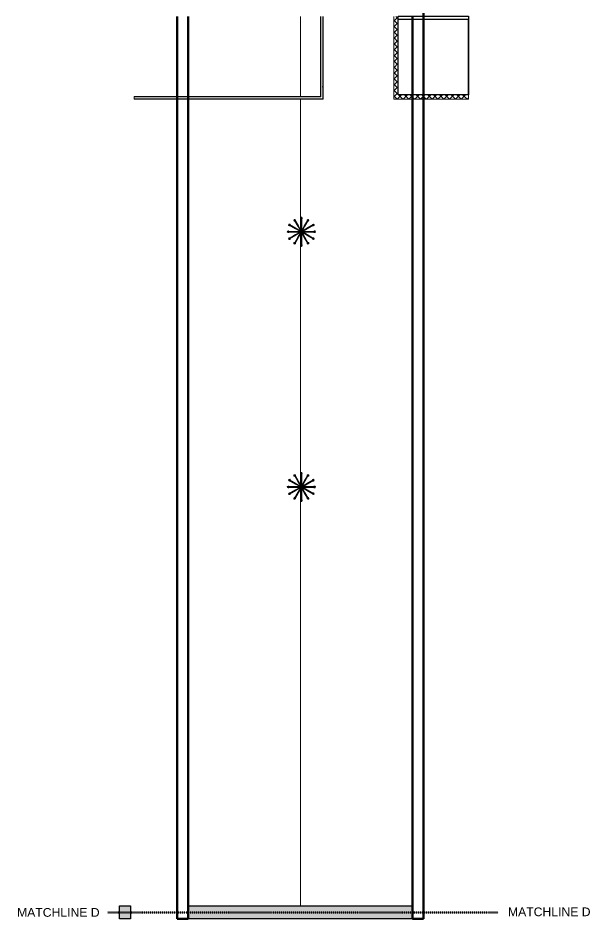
# Model space of a CAD drawing. Header units: inches. Extents: x -1176 to 1507, y -2527 to 978.
# Drawn here: x -1175 to -388, y -2527 to -1286 of the extents above; entities that cross this region are included whole.
import ezdxf

# ---------------------------------------------------------------- set-up
doc = ezdxf.new("R2010")
doc.units = ezdxf.units.IN
doc.header["$MEASUREMENT"] = 0
doc.linetypes.add('Dash', pattern=[0.25, 0.125, -0.125])
for name, color, linetype, lineweight in [('A-ANNO-MATC', 214, 'Dash', 140), ('A-GENM', 13, 'Continuous', 18), ('A-ROOF', 132, 'Continuous', 18), ('A-WALL', 113, 'Continuous', 18), ('A-WALL-PATT', 111, 'Continuous', 18), ('E-LITE-EQPM', 33, 'Continuous', 9), ('G-ANNO-TEXT', 231, 'Continuous', 9), ('I-WALL', 2, 'Continuous', 18)]:
    doc.layers.add(name, color=color, linetype=linetype, lineweight=lineweight)
doc.styles.add('Swis721 Lt BT_1', font='swissl.ttf', dxfattribs={"height": 12})
pattern_1 = [(45, (0, 0), (-4.006467, 4.006467), []), (135, (0, 0), (-4.006467, -4.006467), [])]
pattern_2 = [(0, (0, 0), (15.36, 3.84), [0.634, -10.886, 0.634, -10.886, -61.44]), (0, (0, 0), (15.36, 3.84), [-23.04, 0.634, -22.406, 0.634, -10.886, -26.88]), (0, (0, 0), (15.36, 3.84), [-57.6, 0.634, -7.046, 0.634, -18.566]), (120, (5.76, 1.92), (-11.0055376, 11.38215), [0.634, -10.886, 0.634, -10.886, -61.44]), (120, (5.76, 1.92), (-11.0055376, 11.38215), [-23.04, 0.634, -22.406, 0.634, -10.886, -26.88]), (120, (5.76, 1.92), (-11.0055376, 11.38215), [-57.6, 0.634, -7.046, 0.634, -18.566]), (240, (7.68, 9.6), (-4.3544624, -15.22215), [0.634, -10.886, 0.634, -10.886, -61.44]), (240, (7.68, 9.6), (-4.3544624, -15.22215), [-23.04, 0.634, -22.406, 0.634, -10.886, -26.88]), (240, (7.68, 9.6), (-4.3544624, -15.22215), [-57.6, 0.634, -7.046, 0.634, -18.566])]

# ---------------------------------------------------------------- blocks, each defined once
blk = doc.blocks.new('Iron_Chandelier_2145 - Iron_Chandelier_2145 2-7181211-2nd Floor RCP')
at = {"layer": 'E-LITE-EQPM'}
for p, q in [((-8.7, 16.1), (-9.6, 15.6)), ((-9.6, 15.6), (-4.9, 7.5)), ((-4, 8), (-8.7, 16.1)), ((-0.5, 19), (-0.5, 8.9)), ((0.5, 19), (-0.5, 19)), ((0.5, 8.9), (0.5, 19)), ((8.7, 16.1), (4, 8)), ((4.9, 7.5), (9.6, 15.6)), ((8.7, 16.1), (9.6, 15.6)), ((-8.9, 0.5), (-18.2, 0.5)), ((-18.2, 0.5), (-18.2, -0.5)), ((-16.7, 9.1), (-16.2, 9.9)), ((-16.7, 9.1), (-7.9, 4)), ((-7.4, 4.9), (-16.2, 9.9)), ((-1.9, 0.5), (-8.9, 0.5)), ((-8.9, 0.5), (-8.9, -0.5)), ((-7.9, 4), (-7.4, 4.9)), ((-7.9, 4), (-2.3, 0.8)), ((-1.8, 1.6), (-7.4, 4.9)), ((-4, 8), (-4.9, 7.5)), ((-4.9, 7.5), (-1.4, 1.4)), ((-0.5, 1.9), (-4, 8)), ((-2.3, 0.8), (-1.7, 0.4)), ((-1.2, 1.3), (-1.8, 1.6)), ((-0.5, 8.9), (-0.5, 2.4)), ((0.5, 8.9), (-0.5, 8.9)), ((-0.5, 2.4), (-0.5, 1.7)), ((0.5, 2.4), (0.5, 8.9)), ((4, 8), (0.5, 1.9)), ((0.5, 1.7), (0.5, 2.4)), ((1.8, 1.6), (1.2, 1.3)), ((1.4, 1.4), (4.9, 7.5)), ((1.7, 0.4), (2.3, 0.8)), ((7.4, 4.9), (1.8, 1.6)), ((8.9, 0.5), (1.9, 0.5)), ((2.3, 0.8), (7.9, 4)), ((4, 8), (4.9, 7.5)), ((16.2, 9.9), (7.4, 4.9)), ((7.4, 4.9), (7.9, 4)), ((7.9, 4), (16.7, 9.1)), ((18.2, 0.5), (8.9, 0.5)), ((8.9, 0.5), (8.9, -0.5)), ((16.2, 9.9), (16.7, 9.1)), ((18.2, 0.5), (18.2, -0.5)), ((-18.2, -0.5), (-8.9, -0.5)), ((-7.9, -4), (-16.7, -9.1)), ((-16.7, -9.1), (-16.2, -9.9)), ((-16.2, -9.9), (-7.4, -4.9)), ((-4.9, -7.5), (-9.6, -15.6)), ((-8.9, -0.5), (-1.9, -0.5)), ((-8.7, -16.1), (-4, -8)), ((-2.3, -0.8), (-7.9, -4)), ((-7.9, -4), (-7.4, -4.9)), ((-7.4, -4.9), (-1.8, -1.6)), ((-1.4, -1.4), (-4.9, -7.5)), ((-4, -8), (-4.9, -7.5)), ((-4, -8), (-0.5, -1.9)), ((-1.7, -0.4), (-2.3, -0.8)), ((-1.8, -1.6), (-1.2, -1.3)), ((-0.5, -1.7), (-0.5, -2.4)), ((-0.5, -2.4), (-0.5, -8.9)), ((-0.5, -8.9), (-0.5, -19)), ((0.5, -8.9), (-0.5, -8.9)), ((0.5, -2.4), (0.5, -1.7)), ((0.5, -1.9), (4, -8)), ((0.5, -8.9), (0.5, -2.4)), ((0.5, -19), (0.5, -8.9)), ((1.2, -1.3), (1.8, -1.6)), ((4.9, -7.5), (1.4, -1.4)), ((2.3, -0.8), (1.7, -0.4)), ((1.8, -1.6), (7.4, -4.9)), ((1.9, -0.5), (8.9, -0.5)), ((7.9, -4), (2.3, -0.8)), ((4, -8), (4.9, -7.5)), ((4, -8), (8.7, -16.1)), ((9.6, -15.6), (4.9, -7.5)), ((7.4, -4.9), (7.9, -4)), ((7.4, -4.9), (16.2, -9.9)), ((16.7, -9.1), (7.9, -4)), ((8.9, -0.5), (18.2, -0.5)), ((16.2, -9.9), (16.7, -9.1)), ((-8.7, -16.1), (-9.6, -15.6)), ((0.5, -19), (-0.5, -19)), ((8.7, -16.1), (9.6, -15.6))]:
    blk.add_line(p, q, dxfattribs=at)
at = {"layer": 'E-LITE-EQPM', "flags": 128}
for points in [[(-1.8, 0), (-1.8, 0.1), (-1.7, 0.1), (-1.7, 0.2), (-1.7, 0.3), (-1.7, 0.3), (-1.7, 0.4), (-1.7, 0.5), (-1.7, 0.6), (-1.6, 0.6), (-1.6, 0.7), (-1.6, 0.7), (-1.6, 0.8), (-1.5, 0.9), (-1.5, 0.9), (-1.4, 1), (-1.4, 1), (-1.4, 1.1), (-1.3, 1.2), (-1.3, 1.2), (-1.2, 1.3), (-1.2, 1.3), (-1.1, 1.4), (-1.1, 1.4), (-1, 1.4), (-0.9, 1.5), (-0.9, 1.5), (-0.8, 1.5), (-0.8, 1.6), (-0.7, 1.6), (-0.6, 1.6), (-0.6, 1.7), (-0.5, 1.7), (-0.4, 1.7), (-0.4, 1.7), (-0.3, 1.7), (-0.2, 1.7), (-0.2, 1.7), (-0.1, 1.8), (0, 1.8), (0.1, 1.8), (0.1, 1.7), (0.2, 1.7), (0.3, 1.7), (0.3, 1.7), (0.4, 1.7), (0.5, 1.7), (0.5, 1.7), (0.6, 1.6), (0.7, 1.6), (0.7, 1.6), (0.8, 1.6), (0.9, 1.5), (0.9, 1.5), (1, 1.5), (1, 1.4), (1.1, 1.4), (1.1, 1.3), (1.2, 1.3), (1.2, 1.2), (1.3, 1.2), (1.3, 1.1), (1.4, 1.1), (1.4, 1), (1.5, 1), (1.5, 0.9), (1.5, 0.8), (1.6, 0.8), (1.6, 0.7), (1.6, 0.7), (1.7, 0.6), (1.7, 0.5), (1.7, 0.5), (1.7, 0.4), (1.7, 0.3), (1.7, 0.2), (1.7, 0.2), (1.7, 0.1), (1.8, 0), (1.8, 0)], [(-0.6, 0), (-0.6, 0), (-0.6, 0.1), (-0.6, 0.1), (-0.6, 0.1), (-0.6, 0.1), (-0.6, 0.1), (-0.6, 0.2), (-0.6, 0.2), (-0.6, 0.2), (-0.6, 0.2), (-0.6, 0.3), (-0.6, 0.3), (-0.5, 0.3), (-0.5, 0.3), (-0.5, 0.4), (-0.5, 0.4), (-0.5, 0.4), (-0.5, 0.4), (-0.5, 0.4), (-0.4, 0.5), (-0.4, 0.5), (-0.4, 0.5), (-0.4, 0.5), (-0.4, 0.5), (-0.3, 0.5), (-0.3, 0.5), (-0.3, 0.6), (-0.3, 0.6), (-0.3, 0.6), (-0.2, 0.6), (-0.2, 0.6), (-0.2, 0.6), (-0.2, 0.6), (-0.1, 0.6), (-0.1, 0.6), (-0.1, 0.6), (-0.1, 0.6), (0, 0.6), (0, 0.6), (0, 0.6), (0, 0.6), (0.1, 0.6), (0.1, 0.6), (0.1, 0.6), (0.1, 0.6), (0.2, 0.6), (0.2, 0.6), (0.2, 0.6), (0.2, 0.6), (0.3, 0.6), (0.3, 0.6), (0.3, 0.5), (0.3, 0.5), (0.3, 0.5), (0.4, 0.5), (0.4, 0.5), (0.4, 0.5), (0.4, 0.5), (0.4, 0.4), (0.5, 0.4), (0.5, 0.4), (0.5, 0.4), (0.5, 0.4), (0.5, 0.3), (0.5, 0.3), (0.6, 0.3), (0.6, 0.3), (0.6, 0.3), (0.6, 0.2), (0.6, 0.2), (0.6, 0.2), (0.6, 0.2), (0.6, 0.1), (0.6, 0.1), (0.6, 0.1), (0.6, 0.1), (0.6, 0), (0.6, 0), (0.6, 0)], [(1.8, 0), (1.8, -0.1), (1.7, -0.1), (1.7, -0.2), (1.7, -0.3), (1.7, -0.3), (1.7, -0.4), (1.7, -0.5), (1.7, -0.6), (1.6, -0.6), (1.6, -0.7), (1.6, -0.7), (1.6, -0.8), (1.5, -0.9), (1.5, -0.9), (1.4, -1), (1.4, -1), (1.4, -1.1), (1.3, -1.2), (1.3, -1.2), (1.2, -1.3), (1.2, -1.3), (1.1, -1.4), (1.1, -1.4), (1, -1.4), (0.9, -1.5), (0.9, -1.5), (0.8, -1.5), (0.8, -1.6), (0.7, -1.6), (0.6, -1.6), (0.6, -1.7), (0.5, -1.7), (0.4, -1.7), (0.4, -1.7), (0.3, -1.7), (0.2, -1.7), (0.2, -1.7), (0.1, -1.8), (0, -1.8), (-0.1, -1.8), (-0.1, -1.7), (-0.2, -1.7), (-0.3, -1.7), (-0.3, -1.7), (-0.4, -1.7), (-0.5, -1.7), (-0.5, -1.7), (-0.6, -1.6), (-0.7, -1.6), (-0.7, -1.6), (-0.8, -1.6), (-0.9, -1.5), (-0.9, -1.5), (-1, -1.5), (-1, -1.4), (-1.1, -1.4), (-1.1, -1.3), (-1.2, -1.3), (-1.2, -1.2), (-1.3, -1.2), (-1.3, -1.1), (-1.4, -1.1), (-1.4, -1), (-1.5, -1), (-1.5, -0.9), (-1.5, -0.8), (-1.6, -0.8), (-1.6, -0.7), (-1.6, -0.7), (-1.7, -0.6), (-1.7, -0.5), (-1.7, -0.5), (-1.7, -0.4), (-1.7, -0.3), (-1.7, -0.2), (-1.7, -0.2), (-1.7, -0.1), (-1.8, 0), (-1.8, 0)], [(0.6, 0), (0.6, 0), (0.6, -0.1), (0.6, -0.1), (0.6, -0.1), (0.6, -0.1), (0.6, -0.1), (0.6, -0.2), (0.6, -0.2), (0.6, -0.2), (0.6, -0.2), (0.6, -0.3), (0.6, -0.3), (0.5, -0.3), (0.5, -0.3), (0.5, -0.4), (0.5, -0.4), (0.5, -0.4), (0.5, -0.4), (0.5, -0.4), (0.4, -0.5), (0.4, -0.5), (0.4, -0.5), (0.4, -0.5), (0.4, -0.5), (0.3, -0.5), (0.3, -0.5), (0.3, -0.6), (0.3, -0.6), (0.3, -0.6), (0.2, -0.6), (0.2, -0.6), (0.2, -0.6), (0.2, -0.6), (0.1, -0.6), (0.1, -0.6), (0.1, -0.6), (0.1, -0.6), (0, -0.6), (0, -0.6), (0, -0.6), (0, -0.6), (-0.1, -0.6), (-0.1, -0.6), (-0.1, -0.6), (-0.1, -0.6), (-0.2, -0.6), (-0.2, -0.6), (-0.2, -0.6), (-0.2, -0.6), (-0.3, -0.6), (-0.3, -0.6), (-0.3, -0.5), (-0.3, -0.5), (-0.3, -0.5), (-0.4, -0.5), (-0.4, -0.5), (-0.4, -0.5), (-0.4, -0.5), (-0.4, -0.4), (-0.5, -0.4), (-0.5, -0.4), (-0.5, -0.4), (-0.5, -0.4), (-0.5, -0.3), (-0.5, -0.3), (-0.6, -0.3), (-0.6, -0.3), (-0.6, -0.3), (-0.6, -0.2), (-0.6, -0.2), (-0.6, -0.2), (-0.6, -0.2), (-0.6, -0.1), (-0.6, -0.1), (-0.6, -0.1), (-0.6, -0.1), (-0.6, 0), (-0.6, 0), (-0.6, 0)]]:
    blk.add_lwpolyline(points, dxfattribs=at)
at = {"layer": 'E-LITE-EQPM'}
for centre, start, end in [((-9.1, 15.7), 120, 274.637), ((-9.1, 15.7), 325.363, 120), ((0, 18.9), 90, 244.637), ((0, 18.9), 295.363, 90), ((9.1, 15.7), 60, 214.637), ((9.1, 15.7), 265.363, 60), ((-18.1, 0), 25.363, 180), ((-18.1, 0), 180, 334.637), ((-16.4, 9.4), 150, 304.637), ((-16.4, 9.4), 355.363, 150), ((16.4, 9.4), 30, 184.637), ((16.4, 9.4), 235.363, 30), ((18.1, 0), 0, 154.637), ((18.1, 0), 205.363, 0), ((-16.4, -9.4), 55.363, 210), ((-16.4, -9.4), 210, 4.637), ((16.4, -9.4), 175.363, 330), ((16.4, -9.4), 330, 124.637), ((-9.1, -15.7), 85.363, 240), ((-9.1, -15.7), 240, 34.637), ((0, -18.9), 115.363, 270), ((0, -18.9), 270, 64.637), ((9.1, -15.7), 145.363, 300), ((9.1, -15.7), 300, 94.637)]:
    blk.add_arc(centre, 1.21, start, end, dxfattribs=at)
blk = doc.blocks.new('Elevator 3 - Elevator 3-7712528-2nd Floor RCP')
at = {"layer": 'A-GENM', "lineweight": 30}
for p, q in [((-651.7, -1284), (-554.7, -1284)), ((-651.7, -1392.2), (-651.7, -1284)), ((-554.7, -1284), (-554.7, -1392.2)), ((-554.7, -1392.2), (-651.7, -1392.2))]:
    blk.add_line(p, q, dxfattribs=at)
blk = doc.blocks.new('Elevator 4 - Elevator 2-8067861-2nd Floor RCP')
at = {"layer": 'A-GENM', "lineweight": 30}
for p, q in [((-651.7, -1284.2), (-555.2, -1284.2)), ((-651.7, -1388.2), (-651.7, -1284.2)), ((-555.2, -1284.2), (-555.2, -1388.2)), ((-555.2, -1388.2), (-651.7, -1388.2))]:
    blk.add_line(p, q, dxfattribs=at)

msp = doc.modelspace()

# ---------------------------------------------------------------- hatches: boundary and pattern name
at = {"layer": 'A-WALL-PATT', "lineweight": 9}
h = msp.add_hatch(dxfattribs=at)
h.set_pattern_fill('FP_2', color=256, style=0, pattern_type=2)
h.set_pattern_definition(pattern_2)
h.paths.add_polyline_path([(-757.9, -1394.4), (-757.9, -1284.2), (-758.6, -1284.2), (-758.6, -1394.4)], flags=0)
h = msp.add_hatch(dxfattribs=at)
h.set_pattern_fill('FP_2', color=256, style=0, pattern_type=2)
h.set_pattern_definition(pattern_2)
h.paths.add_polyline_path([(-755.4, -1397.6), (-754.8, -1397.6), (-754.8, -1284.2), (-755.4, -1284.2), (-755.4, -1395.1)], flags=0)
h = msp.add_hatch(dxfattribs=at)
h.set_pattern_fill('FP_1', color=256, style=0, pattern_type=2)
h.set_pattern_definition(pattern_1)
h.paths.add_polyline_path([(-657.7, -1398.2), (-651.7, -1398.2), (-651.7, -1284.2), (-657.7, -1284.2)], flags=0)
h = msp.add_hatch(dxfattribs=at)
h.set_pattern_fill('FP_2', color=256, style=0, pattern_type=2)
h.set_pattern_definition(pattern_2)
h.paths.add_polyline_path([(-757.9, -1395.1), (-757.9, -1394.4), (-1015.1, -1394.4), (-1015.1, -1395.1), (-760, -1395.1)], flags=0)
h = msp.add_hatch(dxfattribs=at)
h.set_pattern_fill('FP_2', color=256, style=0, pattern_type=2)
h.set_pattern_definition(pattern_2)
h.paths.add_polyline_path([(-754.8, -1398.2), (-754.8, -1397.6), (-1015.1, -1397.6), (-1015.1, -1398.2), (-760, -1398.2)], flags=0)
h = msp.add_hatch(dxfattribs=at)
h.set_pattern_fill('FP_1', color=256, style=0, pattern_type=2)
h.set_pattern_definition(pattern_1)
h.paths.add_polyline_path([(-651.7, -1398.2), (-554.8, -1398.2), (-554.8, -1392.2), (-651.7, -1392.2)], flags=0)
h = msp.add_hatch(color=7, dxfattribs=at)
h.paths.add_polyline_path([(-1035.1, -2526.8), (-1020, -2526.8), (-1020, -2508.8), (-1035.1, -2508.8)], flags=0)
h.paths.add_polyline_path([(-940.7, -2526.8), (-631.8, -2526.8), (-631.8, -2508.8), (-940.7, -2508.8)], flags=0)

# ---------------------------------------------------------------- linework, layer by layer
at = {"layer": 'A-ANNO-MATC'}
msp.add_line((-1051, -2518.1), (-514, -2518.1), dxfattribs=at)
at = {"layer": 'A-ROOF', "lineweight": 60}
for p, q in [((-616.8, -1260.2), (-616.8, -2526.8)), ((-955.7, -2526.8), (-955.7, -1284.2)), ((-940.7, -1284.2), (-940.7, -2526.8)), ((-631.8, -2526.8), (-631.8, -1284.2)), ((-940.7, -2526.8), (-955.7, -2526.8)), ((-616.8, -2526.8), (-631.8, -2526.8))]:
    msp.add_line(p, q, dxfattribs=at)
at = {"layer": 'A-ROOF'}
for p, q in [((-786.3, -1394.4), (-786.3, -1284.2)), ((-786.3, -1577.4), (-786.3, -1398.2)), ((-786.3, -1928.8), (-786.3, -1584)), ((-786.3, -2508.8), (-786.3, -1935.4))]:
    msp.add_line(p, q, dxfattribs=at)
at = {"layer": 'A-WALL'}
for p, q in [((-757.9, -1395.1), (-757.9, -1284.2)), ((-755.4, -1397.6), (-755.4, -1284.2)), ((-657.7, -1398.2), (-657.7, -1284.2)), ((-651.7, -1284.2), (-651.7, -1392.2)), ((-757.9, -1395.1), (-1015.1, -1395.1)), ((-755.4, -1397.6), (-1015.1, -1397.6)), ((-554.8, -1398.2), (-657.7, -1398.2)), ((-651.7, -1392.2), (-554.8, -1392.2)), ((-554.8, -1392.2), (-554.8, -1398.2))]:
    msp.add_line(p, q, dxfattribs=at)
at = {"layer": 'A-WALL', "color": 8, "lineweight": 30}
for p, q in [((-1035.1, -2526.8), (-1035.1, -2508.8)), ((-1035.1, -2508.8), (-1020, -2508.8)), ((-1020, -2508.8), (-1020, -2526.8)), ((-940.7, -2508.8), (-631.8, -2508.8)), ((-1020, -2526.8), (-1035.1, -2526.8)), ((-631.8, -2526.8), (-940.7, -2526.8))]:
    msp.add_line(p, q, dxfattribs=at)
at = {"layer": 'I-WALL'}
for p, q in [((-758.6, -1394.4), (-758.6, -1284.2)), ((-754.8, -1284.2), (-754.8, -1398.2)), ((-1015.1, -1394.4), (-758.6, -1394.4)), ((-1015.1, -1398.2), (-1015.1, -1394.4)), ((-754.8, -1398.2), (-1015.1, -1398.2))]:
    msp.add_line(p, q, dxfattribs=at)

# ---------------------------------------------------------------- block references
at = {"layer": 'A-GENM', "lineweight": 9}
for name, p in [('Elevator 3 - Elevator 3-7712528-2nd Floor RCP', (0, 0)), ('Elevator 4 - Elevator 2-8067861-2nd Floor RCP', (0, -4))]:
    msp.add_blockref(name, p, dxfattribs=at)
at = {"layer": 'E-LITE-EQPM'}
for p in [(-784.9, -1580.7), (-784.9, -1932.1)]:
    msp.add_blockref('Iron_Chandelier_2145 - Iron_Chandelier_2145 2-7181211-2nd Floor RCP', p, dxfattribs=at)

# ---------------------------------------------------------------- texts
at = {"layer": 'G-ANNO-TEXT', "color": 7, "char_height": 12, "width": 128.775, "attachment_point": 1, "style": 'Swis721 Lt BT_1'}
for insert in [(-1176.1, -2511.8), (-500.6, -2511)]:
    msp.add_mtext('MATCHLINE D', dxfattribs=dict(at, insert=insert))

doc.saveas('drawing.dxf')
